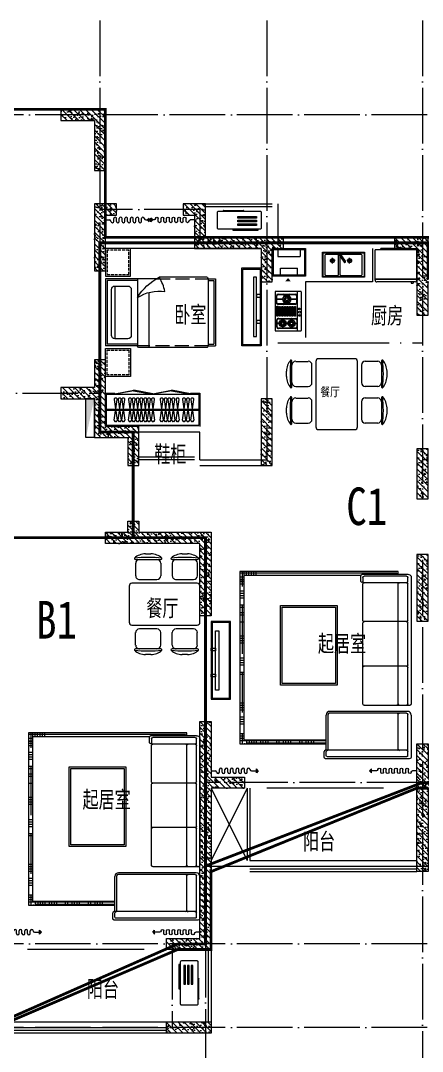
# Model space of a CAD drawing. Extents: x 5393441 to 5456441, y -1528218 to -1483673.
# Drawn here: x 5428516 to 5435741, y -1512931 to -1494407 of the extents above; entities that cross this region are included whole.
import ezdxf
from ezdxf.enums import TextEntityAlignment as Align

# ---------------------------------------------------------------- set-up
doc = ezdxf.new("R2010")
doc.units = 0
doc.header["$LTSCALE"] = 1000
doc.header["$MEASUREMENT"] = 0
doc.linetypes.add('DASH', pattern=[0.35, 0.25, -0.1])
doc.linetypes.add('DOTE', pattern=[2.42, 2, -0.2, 0.02, -0.2])
doc.layers.get('0').update_dxf_attribs({"lineweight": 5})
for name, color, linetype, lineweight in [('0-号码', 7, 'Continuous', 5), ('DOTE', 250, 'DOTE', 5), ('fd', 4, 'Continuous', 5), ('PUB_TEXT', 7, 'Continuous', 5), ('RAIL', 163, 'Continuous', 5), ('WINDOW', 4, 'Continuous', 5), ('剪力墙', 2, 'Continuous', 15), ('剪力墙填充', 8, 'Continuous', 5), ('地下室墙体', 7, 'Continuous', 5), ('家具', 159, 'Continuous', 5), ('移动家具', 159, 'Continuous', 5), ('面积', 190, 'Continuous', 5)]:
    doc.layers.add(name, color=color, linetype=linetype, lineweight=lineweight)
doc.styles.add('-宋体', font='simfang0.ttf', dxfattribs={"width": 0.8})
doc.styles.add('_TCH_SPACE', font='simplex_.ttf', dxfattribs={"height": 5, "bigfont": 'GBCBIG'})
doc.styles.add('DIM_FONT', font='细黑一简.ttf', dxfattribs={"width": 0.8})
doc.styles.add('HZ', font='SimSun.ttf', dxfattribs={"width": 0.8, "height": 1.2})
pattern_1 = [(135, (8653313.79, 975232.876), (53.0330086, 53.0330086), []), (130, (8653313.79, 975232.88), (-215.178055, -18.8256406), [22.5, -247.5]), (185, (8653313.79, 975232.88), (41.6254, 225.65764), [18, -198]), (79.5486, (8653295.86, 975231.3), (-173.5528146, 206.8318626), [19.122057, -210.342634]), (133.8158, (8653313.8, 975292.88), (-320.172315, -49.655704), [33.75, -371.25]), (83.3644, (8653287.1, 975288.74), (-280.398812, 292.235361), [28.683086, -315.5139]), (188.8158, (8653313.8, 975292.88), (-280.398584, 292.23558), [27, -297]), (159, (8653283.79, 975277.88), (-179.0721156, -120.785667), [22.5, -247.5]), (214, (8653283.79, 975277.88), (-72.9946, 217.5450135), [18, -198]), (108.5486, (8653268.87, 975267.81), (-252.0667886, 96.759149), [19.122057, -210.342634]), (142.5, (8653313.79, 975232.88), (-3.6479566, 99.8681561), [0, -195.6, 0, -201, 0, -198.75]), (172.5, (8653313.79, 975232.88), (-78.9208613, 118.3235135), [0, -114.6, 0, -191.1, 0, -75.75]), (212.5, (8653380.69, 975232.88), (-160.1467308, -6.7664616), [0, -75, 0, -234, 0, -310.5]), (222.5, (8653410.69, 975232.88), (-174.9558508, 30.0314946), [0, -97.5, 0, -155.4, 0, -220.5])]
pattern_2 = [(135, (5909537.57, 5985.96), (53.0330086, 53.0330086), []), (130, (5909537.57, 5985.96), (-215.178055, -18.82564), [22.5, -247.5]), (185, (5909537.57, 5985.96), (41.6254, 225.65764), [18, -198]), (79.5486, (5909519.64, 5984.4), (-173.552815, 206.831863), [19.122057, -210.342634]), (133.8158, (5909537.57, 6045.96), (-320.172315, -49.655704), [33.75, -371.25]), (83.3644, (5909510.9, 6041.82), (-280.39881, 292.23536), [28.683086, -315.5139]), (188.8158, (5909537.57, 6045.96), (-280.398584, 292.23558), [27, -297]), (159, (5909507.57, 6030.96), (-179.072116, -120.785667), [22.5, -247.5]), (214, (5909507.57, 6030.96), (-72.9946, 217.545013), [18, -198]), (108.5486, (5909492.64, 6020.9), (-252.066789, 96.759149), [19.122057, -210.342634]), (142.5, (5909537.57, 5985.96), (-3.6479566, 99.8681561), [0, -195.6, 0, -201, 0, -198.75]), (172.5, (5909537.57, 5985.96), (-78.9208613, 118.3235135), [0, -114.6, 0, -191.1, 0, -75.75]), (212.5, (5909604.47, 5985.96), (-160.1467308, -6.7664616), [0, -75, 0, -234, 0, -310.5]), (222.5, (5909634.47, 5985.96), (-174.955851, 30.031495), [0, -97.5, 0, -155.4, 0, -220.5])]

# ---------------------------------------------------------------- blocks, each defined once
blk = doc.blocks.new('sdgdfgdfhbf')
at = {"layer": '家具'}
blk.add_lwpolyline([(0, 0), (700, 0), (700, -150), (0, -150), (0, 0)], dxfattribs=at)
blk.add_solid([(0, 0), (0, -150), (0, 0), (700, -150)], dxfattribs=at)
blk = doc.blocks.new('A$C51665D82')
at = {"layer": '家具'}
for p, q in [((236, 3362), (3081, 3362)), ((236, 3314), (236, 3362)), ((3081, 3362), (3081, 268)), ((905, 3291), (3011, 3291)), ((3011, 3291), (3011, 338)), ((3011, 338), (1530, 338)), ((3081, 268), (1530, 268))]:
    blk.add_line(p, q, dxfattribs=at)
at = {"layer": '家具', "color": 8}
for p, q in [((260, 3337), (3081, 3337)), ((260, 3314), (260, 3337)), ((2789, 3291), (2789, 3362)), ((2831, 3295), (2831, 3362)), ((2873, 3291), (2873, 3362)), ((2923, 3291), (2923, 3362)), ((2965, 3291), (2965, 3362)), ((3007, 3291), (3007, 3362)), ((3037, 3093), (3037, 3362)), ((64, 3186), (64, 3256)), ((87, 3279), (848, 3279)), ((87, 3163), (848, 3163)), ((871, 3256), (871, 3186)), ((905, 3295), (2953, 3295)), ((2995, 3291), (2995, 3295)), ((3011, 3260), (3081, 3260)), ((3011, 3218), (3081, 3218)), ((3011, 3211), (3081, 3211)), ((3011, 3176), (3081, 3176)), ((64, 2486), (64, 3140)), ((236, 986), (236, 3140)), ((3011, 3134), (3081, 3134)), ((3011, 3009), (3081, 3009)), ((3011, 2967), (3081, 2967)), ((3011, 2925), (3081, 2925)), ((3011, 2883), (3081, 2883)), ((1364, 2722), (1364, 1353)), ((2321, 2722), (1364, 2722)), ((2321, 1353), (2321, 2722)), ((3011, 2758), (3081, 2758)), ((3011, 2716), (3081, 2716)), ((3011, 2624), (3081, 2624)), ((3037, 1887), (3037, 2758)), ((64, 1686), (64, 2440)), ((85, 2463), (848, 2463)), ((3011, 2582), (3081, 2582)), ((3011, 2456), (3081, 2456)), ((3011, 2205), (3081, 2205)), ((3011, 2163), (3081, 2163)), ((3011, 2121), (3081, 2121)), ((3011, 2079), (3081, 2079)), ((3011, 1804), (3081, 1804)), ((3011, 1762), (3081, 1762)), ((3011, 1720), (3081, 1720)), ((3011, 1678), (3081, 1678)), ((64, 986), (64, 1640)), ((85, 1663), (848, 1663)), ((3011, 1552), (3081, 1552)), ((3011, 1511), (3081, 1511)), ((3037, 832), (3037, 1552)), ((1364, 1353), (2321, 1353)), ((3011, 1000), (3081, 1000)), ((3011, 958), (3081, 958)), ((64, 128), (64, 795)), ((85, 818), (1475, 818)), ((236, 173), (236, 795)), ((1497, 151), (1497, 796)), ((3011, 916), (3081, 916)), ((3011, 874), (3081, 874)), ((3011, 749), (3081, 749)), ((3011, 707), (3081, 707)), ((3011, 665), (3081, 665)), ((3011, 623), (3081, 623)), ((3011, 447), (3081, 447)), ((3011, 405), (3081, 405)), ((3037, 268), (3037, 447)), ((1530, 322), (3081, 322)), ((1530, 280), (2953, 280)), ((1754, 268), (1754, 338)), ((1796, 280), (1796, 338)), ((1845, 268), (1845, 338)), ((1887, 268), (1887, 338)), ((1964, 280), (1964, 338)), ((2006, 268), (2006, 338)), ((2167, 268), (2167, 338)), ((2209, 280), (2209, 338)), ((2258, 268), (2258, 338)), ((2300, 268), (2300, 338)), ((2377, 280), (2377, 338)), ((2419, 268), (2419, 338)), ((2575, 268), (2575, 338)), ((2616, 280), (2616, 338)), ((2665, 268), (2665, 338)), ((2707, 268), (2707, 338)), ((2785, 280), (2785, 338)), ((2827, 268), (2827, 338)), ((2868, 268), (2868, 338)), ((2910, 280), (2910, 338)), ((2959, 268), (2959, 338)), ((2995, 268), (2995, 280)), ((3011, 364), (3081, 364)), ((64, 58), (64, 128)), ((87, 151), (1508, 151)), ((87, 35), (1507, 35)), ((1530, 58), (1530, 128))]:
    blk.add_line(p, q, dxfattribs=at)
at = {"layer": '家具', "ltscale": 20}
for p, q in [((0, 3279), (0, 986)), ((882, 3314), (64, 3314)), ((905, 3186), (905, 3291)), ((871, 2486), (871, 3140)), ((1331, 2755), (1331, 1320)), ((2354, 2755), (1331, 2755)), ((2354, 1320), (2354, 2755)), ((871, 986), (871, 2440)), ((1331, 1320), (2354, 1320)), ((84, 963), (20, 963)), ((848, 963), (85, 963)), ((0, 785), (0, 35)), ((66, 851), (1464, 851)), ((1530, 174), (1530, 785)), ((1507, 151), (1542, 151)), ((1565, 23), (1565, 128)), ((35, 0), (1542, 0))]:
    blk.add_line(p, q, dxfattribs=at)
for centre, major_axis, ratio, start_param, end_param in [((61, 3244), (-49.4, 49.4), 1, -0.833005, 0.260903), ((848, 3186), (-16.2, 16.2), 1, 2.356194, 3.926991), ((848, 3140), (-16.2, 16.2), 1, 3.926991, 5.497787), ((888, 3186), (12.7, 12.7), 0.942987, 2.325807, 5.4674), ((882, 3291), (16.2, 16.2), 1, 5.497787, 7.068583), ((848, 2486), (-16.2, 16.2), 1, 2.356194, 3.926991), ((848, 2440), (16.2, 16.2), 1, 5.497787, 7.068583), ((848, 1686), (-16.2, 16.2), 1, 2.356194, 3.926991), ((848, 1640), (16.2, 16.2), 1, 5.497787, 7.068583), ((23, 986), (16.4, 16.4), 1, 2.356194, 3.838281), ((848, 986), (-16.2, 16.2), 1, 2.356194, 3.926991), ((35, 35), (24.6, 24.6), 1, 2.356194, 3.926991), ((1507, 174), (16.2, 16.2), 1, 3.926991, 5.497787), ((1542, 23), (-16.2, 16.2), 1, 2.356194, 3.926991)]:
    blk.add_ellipse(centre, major_axis=major_axis, ratio=ratio, start_param=start_param, end_param=end_param, dxfattribs=at)
at = {"layer": '家具', "color": 8}
for centre, major_axis, start_param, end_param in [((87, 3256), (16.4, 16.4), 0.785398, 2.356194), ((87, 3186), (16.4, 16.4), 2.356194, 3.926991), ((87, 3140), (16.4, 16.4), 0.785398, 2.356194), ((212, 3140), (-16.4, 16.4), 3.926991, 5.409078), ((848, 3256), (16.2, 16.2), 5.497787, 7.068583), ((87, 2486), (-16.4, 16.4), 0.785398, 2.267485), ((87, 2440), (16.4, 16.4), 0.874108, 2.356194), ((87, 1686), (-16.4, 16.4), 0.785398, 2.267485), ((87, 1640), (16.4, 16.4), 0.874108, 2.356194), ((87, 986), (-16.4, 16.4), 0.785398, 2.267485), ((259, 986), (16.4, 16.4), 2.356194, 3.838281), ((87, 795), (16.4, 16.4), 0.874108, 2.356194), ((212, 795), (-16.4, 16.4), 3.926991, 5.409078), ((87, 174), (16.4, 16.4), 2.356194, 3.926991), ((87, 128), (-16.4, 16.4), -0.785398, 0.785398), ((87, 58), (16.4, 16.4), 2.356194, 3.926991), ((259, 173), (-16.4, 16.4), 0.785398, 2.267485), ((1507, 128), (16.2, 16.2), 5.497787, 7.068583), ((1507, 58), (-16.2, 16.2), 2.356194, 3.926991)]:
    blk.add_ellipse(centre, major_axis=major_axis, ratio=1, start_param=start_param, end_param=end_param, dxfattribs=at)
at = {"layer": '家具', "color": 8, "extrusion": (0, 0, -1)}
for centre, major_axis, start_param, end_param in [((259, 3140), (16.4, 16.4), 3.926991, 5.409078), ((212, 986), (16.4, 16.4), 0.785398, 2.267485), ((259, 795), (16.4, 16.4), 3.926991, 5.409078), ((1475, 796), (15.5, 15.5), -0.785398, 0.785398), ((212, 173), (16.4, 16.4), 0.785398, 2.267485)]:
    blk.add_ellipse(centre, major_axis=major_axis, ratio=1, start_param=start_param, end_param=end_param, dxfattribs=at)
at = {"layer": '家具', "ltscale": 20, "extrusion": (0, 0, -1)}
for centre, major_axis, start_param, end_param in [((66, 785), (-46.6, 46.6), 5.497787, 7.068583), ((1464, 785), (46.6, 46.6), -0.785398, 0.785398), ((1542, 128), (16.2, 16.2), -0.785398, 0.785398)]:
    blk.add_ellipse(centre, major_axis=major_axis, ratio=1, start_param=start_param, end_param=end_param, dxfattribs=at)
blk = doc.blocks.new('A$C50400A6F')
at = {"layer": '家具'}
blk.add_hatch(color=256, dxfattribs=at).paths.add_polyline_path([(815, 15), (815, 85), (850, 50)])
for p, q in [((0, 50), (75, 50)), ((100, 25), (100, 25)), ((150, 25), (150, 75)), ((200, 25), (200, 75)), ((250, 25), (250, 75)), ((300, 25), (300, 75)), ((350, 25), (350, 75)), ((400, 25), (400, 75)), ((450, 25), (450, 75)), ((500, 25), (500, 75)), ((550, 25), (550, 75)), ((600, 25), (600, 75)), ((650, 25), (650, 75)), ((700, 75), (700, 75)), ((725, 50), (815, 50)), ((850, 50), (815, 85)), ((815, 15), (815, 85)), ((850, 50), (815, 15))]:
    blk.add_line(p, q, dxfattribs=at)
for centre, start, end in [((75, 25), 0, 90), ((125, 25), 180, 0), ((175, 75), 0, 180), ((225, 25), 180, 0), ((275, 75), 0, 180), ((325, 25), 180, 0), ((375, 75), 0, 180), ((425, 25), 180, 0), ((475, 75), 0, 180), ((525, 25), 180, 0), ((575, 75), 0, 180), ((625, 25), 180, 0), ((675, 75), 0, 180), ((725, 75), 180, 270)]:
    blk.add_arc(centre, 25, start, end, dxfattribs=at)
blk = doc.blocks.new('A$C4EB5717C')
at = {"layer": '家具', "color": 8}
for p, q in [((520, 110), (520, 120)), ((883, 100), (530, 100)), ((893, 120), (893, 110))]:
    blk.add_line(p, q, dxfattribs=at)
at = {"layer": '家具'}
blk.add_lwpolyline([(220, 120), (980, 120, 0.414214), (1000, 140), (1000, 410, 0.414214), (980, 430), (220, 430, 0.414214), (200, 410), (200, 140, 0.414214)], format="xyb", close=True, dxfattribs=at)
at = {"layer": '家具', "color": 8}
for points in [[(269, 459), (709, 459), (709, 444), (269, 444)], [(290, 372), (626, 372), (626, 343), (290, 343)], [(290, 306), (626, 306), (626, 277), (290, 277)], [(290, 240), (626, 240), (626, 211), (290, 211)]]:
    blk.add_lwpolyline(points, close=True, dxfattribs=at)
for centre, start, end in [((530, 110), 180, 270), ((883, 110), 270, 0)]:
    blk.add_arc(centre, 10, start, end, dxfattribs=at)
blk = doc.blocks.new('ytjhgkj')
at = {"layer": '家具', "ltscale": 0.5}
blk.add_lwpolyline([(34949, 26116), (34599, 26116), (34599, 27516), (34949, 27516)], close=True, dxfattribs=at)
at = {"layer": '家具', "color": 251, "ltscale": 40}
for points in [[(34929, 26136), (34619, 26136), (34619, 27496), (34929, 27496)], [(34739, 27349), (34681, 27349), (34681, 26283), (34739, 26283)], [(34681, 27110), (34599, 27110), (34599, 27062), (34681, 27062)], [(34681, 26644), (34599, 26644), (34599, 26596), (34681, 26596)]]:
    blk.add_lwpolyline(points, close=True, dxfattribs=at)
blk = doc.blocks.new('A$C0C200289')
at = {"layer": '家具'}
for p, q in [((-150, 72), (-150, 597)), ((600, 597), (-150, 597)), ((500, 623), (-48, 623)), ((-48, 613), (-48, 623)), ((500, 613), (-48, 613)), ((500, 613), (500, 623)), ((600, 72), (600, 597)), ((-144, 72), (-150, 72)), ((-150, 53), (-150, 62)), ((-144, 62), (-150, 62)), ((-144, 62), (-144, 72)), ((568, 22), (-118, 22)), ((499, 22), (499, 0)), ((535, 22), (535, 0)), ((594, 62), (594, 72)), ((594, 72), (600, 72)), ((594, 62), (600, 62)), ((600, 53), (600, 62)), ((499, 0), (535, 0))]:
    blk.add_line(p, q, dxfattribs=at)
at = {"layer": '家具', "color": 251}
for p, q in [((594, 72), (-144, 72)), ((594, 62), (-144, 62))]:
    blk.add_line(p, q, dxfattribs=at)
at = {"layer": '家具'}
for centre, start, end in [((-118, 53), 180, 270), ((568, 53), 270, 0)]:
    blk.add_arc(centre, 31.5, start, end, dxfattribs=at)
blk = doc.blocks.new('ddfdf')
at = {"layer": '家具'}
for p, q in [((15801, -30110), (15801, -30822)), ((16260, -30111), (15801, -30110)), ((16270, -30121), (16270, -30812)), ((15801, -30822), (16260, -30822))]:
    blk.add_line(p, q, dxfattribs=at)
at = {"layer": '家具', "color": 251}
for p, q in [((15826, -30314), (15826, -30189)), ((15834, -30314), (15834, -30189)), ((15856, -30159), (16163, -30159)), ((15856, -30167), (16163, -30167)), ((15952, -30159), (15957, -30157)), ((15968, -30208), (15952, -30159)), ((15957, -30157), (15973, -30206)), ((16062, -30157), (16046, -30206)), ((16051, -30208), (16067, -30159)), ((16067, -30159), (16062, -30157)), ((16185, -30189), (16185, -30315)), ((16193, -30189), (16193, -30315)), ((16201, -30822), (16202, -30111)), ((15829, -30248), (15829, -30252)), ((15947, -30248), (15829, -30248)), ((15829, -30252), (15947, -30252)), ((15832, -30556), (15832, -30379)), ((15832, -30379), (15849, -30379)), ((15849, -30379), (15849, -30556)), ((16163, -30337), (15856, -30336)), ((16163, -30345), (15856, -30344)), ((15878, -30556), (15878, -30380)), ((15878, -30380), (15894, -30380)), ((15894, -30380), (15894, -30556)), ((15923, -30556), (15923, -30380)), ((15923, -30380), (15940, -30380)), ((15940, -30380), (15940, -30556)), ((15947, -30252), (15947, -30248)), ((15968, -30295), (15952, -30344)), ((15952, -30344), (15957, -30346)), ((15957, -30346), (15973, -30297)), ((15973, -30206), (15968, -30208)), ((15973, -30297), (15968, -30295)), ((15968, -30556), (15968, -30380)), ((15968, -30380), (15985, -30380)), ((15985, -30380), (15985, -30556)), ((16014, -30556), (16014, -30380)), ((16014, -30380), (16030, -30380)), ((16030, -30380), (16030, -30556)), ((16046, -30206), (16051, -30208)), ((16046, -30297), (16051, -30295)), ((16062, -30346), (16046, -30297)), ((16051, -30295), (16067, -30344)), ((16059, -30556), (16059, -30380)), ((16059, -30380), (16076, -30380)), ((16067, -30344), (16062, -30346)), ((16072, -30252), (16072, -30248)), ((16072, -30248), (16190, -30248)), ((16190, -30253), (16072, -30252)), ((16076, -30380), (16076, -30556)), ((16104, -30556), (16104, -30380)), ((16104, -30380), (16121, -30380)), ((16121, -30380), (16121, -30556)), ((16150, -30556), (16150, -30380)), ((16150, -30380), (16166, -30380)), ((16166, -30380), (16166, -30556)), ((16190, -30248), (16190, -30253)), ((15849, -30556), (15832, -30556)), ((15894, -30556), (15878, -30556)), ((15940, -30556), (15923, -30556)), ((15985, -30556), (15968, -30556)), ((16030, -30556), (16014, -30556)), ((16076, -30556), (16059, -30556)), ((16121, -30556), (16104, -30556)), ((16166, -30556), (16150, -30556)), ((15829, -30682), (15829, -30686)), ((15904, -30682), (15829, -30682)), ((15829, -30686), (15904, -30686)), ((15831, -30750), (15831, -30624)), ((15839, -30750), (15839, -30624)), ((15861, -30594), (16167, -30595)), ((15861, -30602), (16167, -30603)), ((15904, -30686), (15904, -30682)), ((15937, -30595), (15937, -30654)), ((15942, -30595), (15937, -30595)), ((15937, -30654), (15942, -30654)), ((15937, -30780), (15937, -30720)), ((15937, -30720), (15942, -30720)), ((15942, -30654), (15942, -30595)), ((15942, -30720), (15942, -30780)), ((15968, -30684), (15968, -30688)), ((16063, -30684), (15968, -30684)), ((15968, -30688), (16063, -30688)), ((16063, -30688), (16063, -30684)), ((16095, -30595), (16095, -30654)), ((16099, -30595), (16095, -30595)), ((16095, -30654), (16099, -30654)), ((16095, -30780), (16095, -30720)), ((16095, -30720), (16099, -30720)), ((16099, -30654), (16099, -30595)), ((16099, -30720), (16099, -30780)), ((16126, -30690), (16126, -30685)), ((16126, -30685), (16199, -30685)), ((16199, -30690), (16126, -30690)), ((16189, -30625), (16189, -30750)), ((16197, -30625), (16197, -30750)), ((16199, -30685), (16199, -30690)), ((16167, -30772), (15861, -30772)), ((16167, -30780), (15861, -30780)), ((15942, -30780), (15937, -30780)), ((16099, -30780), (16095, -30780))]:
    blk.add_line(p, q, dxfattribs=at)
for centre, radius in [((16013, -30253), 70.1), ((16013, -30253), 47.3), ((16013, -30253), 41.8), ((16013, -30253), 25.3), ((16235, -30426), 16.2), ((16238, -30542), 16.2), ((16240, -30485), 16.2), ((15936, -30685), 63.7), ((15936, -30685), 43), ((15936, -30685), 38), ((15936, -30685), 23), ((16096, -30687), 63.7), ((16096, -30687), 43), ((16096, -30687), 38), ((16096, -30687), 23)]:
    blk.add_circle(centre, radius, dxfattribs=at)
for centre, radius, start, end in [((15856, -30189), 30, 89.961, 179.961), ((15856, -30189), 22, 89.961, 179.961), ((16163, -30189), 30, 359.961, 89.961), ((16163, -30189), 22, 359.961, 89.961), ((15856, -30314), 30, 179.961, 269.961), ((15856, -30314), 22, 179.961, 269.961), ((16163, -30315), 30, 269.961, 359.961), ((16163, -30315), 22, 269.961, 359.961), ((15861, -30624), 30, 89.961, 179.961), ((15861, -30750), 30, 179.961, 269.961), ((15861, -30624), 22, 89.961, 179.961), ((15861, -30750), 22, 179.961, 269.961), ((16167, -30625), 30, 359.961, 89.961), ((16167, -30625), 22, 359.961, 89.961), ((16167, -30750), 30, 269.961, 359.961), ((16167, -30750), 22, 269.961, 359.961)]:
    blk.add_arc(centre, radius, start, end, dxfattribs=at)
at = {"layer": '家具'}
for centre, start, end in [((16260, -30121), 0, 89.961), ((16260, -30812), 269.961, 0)]:
    blk.add_arc(centre, 10, start, end, dxfattribs=at)
blk = doc.blocks.new('A$C1BE601A8')
at = {"layer": '家具'}
for p, q in [((0, 0), (0, 450)), ((0, 450), (757, 450)), ((757, 450), (757, 0)), ((757, 0), (0, 0))]:
    blk.add_line(p, q, dxfattribs=at)
at = {"layer": '家具', "color": 251}
for p, q in [((10, 10), (10, 440)), ((10, 440), (747, 440)), ((41, 393), (41, 50)), ((273, 408), (56, 408)), ((288, 50), (288, 393)), ((315, 427), (293, 411)), ((293, 411), (390, 273)), ((311, 393), (311, 50)), ((412, 288), (315, 427)), ((695, 408), (326, 408)), ((710, 50), (710, 393)), ((747, 440), (747, 10)), ((226, 300), (130, 300)), ((178, 248), (178, 348)), ((534, 300), (438, 300)), ((486, 248), (486, 348)), ((747, 10), (10, 10)), ((56, 35), (273, 35)), ((326, 35), (695, 35))]:
    blk.add_line(p, q, dxfattribs=at)
for centre, radius in [((178, 300), 36.1), ((178, 300), 27.1), ((486, 300), 36.1), ((486, 300), 27.1)]:
    blk.add_circle(centre, radius, dxfattribs=at)
for centre, radius, start, end in [((56, 393), 15, 90, 180), ((273, 393), 15, 0, 90), ((304, 419), 21.7, 342.6068, 267.3353), ((326, 393), 15, 90, 180), ((695, 393), 15, 0, 90), ((401, 281), 13.3, 214.971, 34.971), ((56, 50), 15, 180, 270), ((273, 50), 15, 270, 0), ((326, 50), 15, 180, 270), ((695, 50), 15, 270, 0)]:
    blk.add_arc(centre, radius, start, end, dxfattribs=at)
blk = doc.blocks.new('bed3')
at = {"layer": '家具'}
for p, q in [((1210394, -496224), (1210394, -495312)), ((1210394, -495312), (1211594, -495312)), ((1210424, -495342), (1211564, -495342)), ((1210424, -495891), (1210424, -495342)), ((1211564, -495891), (1211564, -495342)), ((1211594, -495891), (1211594, -495312)), ((1210521, -495482), (1211467, -495482)), ((1210394, -495891), (1211604, -495891)), ((1211624, -497142), (1211624, -495911)), ((1210647, -496092), (1211624, -496092)), ((1210364, -497142), (1210364, -496279)), ((1210394, -497162), (1211594, -497162)), ((1210394, -497162), (1210394, -497292)), ((1210424, -497162), (1210424, -497262)), ((1211564, -497162), (1211564, -497262)), ((1211594, -497162), (1211594, -497292)), ((1210394, -497292), (1211594, -497292)), ((1210424, -497262), (1211564, -497262))]:
    blk.add_line(p, q, dxfattribs=at)
at = {"layer": '家具', "linetype": 'DASH'}
for p, q in [((1211594, -497162), (1211594, -495891)), ((1210394, -496224), (1210394, -497162))]:
    blk.add_line(p, q, dxfattribs=at)
at = {"layer": '家具'}
blk.add_lwpolyline([(1210521, -495482), (1210521, -495717, 0.414214), (1210581, -495777), (1211407, -495777, 0.414214), (1211467, -495717), (1211467, -495482, 0.414214), (1211407, -495422), (1210581, -495422, 0.414214)], format="xyb", close=True, dxfattribs=at)
blk.add_lwpolyline([(1210727, -495891, 0.180302), (1210619, -496383, -0.088637), (1210364, -496279, 28871.271551)], format="xyb", dxfattribs=at)
for centre, radius, start, end in [((1211207, -496704), 944, 120.6075, 153.2773), ((1211604, -495911), 20, 0, 90), ((1210393, -497131), 30.7, 200.3566, 272.3152), ((1211595, -497131), 30.7, 267.6884, 339.6917)]:
    blk.add_arc(centre, radius, start, end, dxfattribs=at)
blk = doc.blocks.new('dgfgf')
at = {"layer": '家具'}
blk.add_lwpolyline([(7597, -62676), (7147, -62676), (7147, -63176), (7597, -63176), (7597, -62676), (7517, -62676)], dxfattribs=at)
at = {"layer": '家具', "color": 251, "linetype": 'DASH', "ltscale": 0.2}
blk.add_lwpolyline([(7567, -62706), (7177, -62706), (7177, -63146), (7567, -63146)], close=True, dxfattribs=at)
blk = doc.blocks.new('A$C6CE46E26')
at = {"layer": 'fd'}
blk.add_lwpolyline([(0, 284, 100, 0, 0), (62, 284, 0, 0, 0)], format="xyseb", dxfattribs=at)
at = {"layer": '家具'}
for p, q in [((112, 452), (239, 452)), ((239, 148), (239, 452)), ((445, 98), (445, 502)), ((572, 502), (445, 502)), ((112, 148), (239, 148)), ((572, 98), (445, 98))]:
    blk.add_line(p, q, dxfattribs=at)
for points in [[(592, 0), (592, 600), (92, 600), (92, 0)], [(572, 20), (572, 580), (112, 580), (112, 20)]]:
    blk.add_lwpolyline(points, close=True, dxfattribs=at)
blk = doc.blocks.new('fjkf')
at = {"layer": '家具'}
for p, q in [((4493875, -1261667), (4493875, -1261207)), ((4493942, -1261212), (4494167, -1261212)), ((4494235, -1261594), (4494235, -1261279)), ((4494304, -1261215), (4494304, -1262388)), ((4495004, -1261165), (4494354, -1261165)), ((4495054, -1262388), (4495054, -1261215)), ((4495123, -1261279), (4495123, -1261594)), ((4495416, -1261212), (4495191, -1261212)), ((4495483, -1261207), (4495483, -1261667)), ((4493775, -1261486), (4493775, -1261387)), ((4495583, -1261387), (4495583, -1261486)), ((4493942, -1261662), (4494167, -1261662)), ((4495416, -1261662), (4495191, -1261662)), ((4493875, -1262326), (4493875, -1261866)), ((4493942, -1261871), (4494167, -1261871)), ((4495416, -1261871), (4495191, -1261871)), ((4495483, -1261866), (4495483, -1262326)), ((4493775, -1262145), (4493775, -1262046)), ((4494235, -1262253), (4494235, -1261938)), ((4495123, -1261938), (4495123, -1262253)), ((4495583, -1262046), (4495583, -1262145)), ((4493942, -1262321), (4494167, -1262321)), ((4494354, -1262438), (4495004, -1262438)), ((4495416, -1262321), (4495191, -1262321))]:
    blk.add_line(p, q, dxfattribs=at)
for centre, radius, start, end in [((4494090, -1261397), 316, 139.2735, 178.2349), ((4496553, -1261437), 2713, 174.8023, 185.1977), ((4493859, -1261198), 10, 67.33, 139.2735), ((4493855, -1261207), 20, 0, 67.33), ((4493942, -1261279), 67.5, 90, 180), ((4494167, -1261279), 67.5, 0, 90), ((4494354, -1261215), 50, 90, 180), ((4495004, -1261215), 50, 0, 90), ((4495191, -1261279), 67.5, 90, 180), ((4495416, -1261279), 67.5, 0, 90), ((4495503, -1261207), 20, 112.67, 180), ((4495499, -1261198), 10, 40.7265, 112.67), ((4495268, -1261397), 316, 1.7651, 40.7265), ((4492805, -1261437), 2713, 354.8023, 5.1977), ((4494090, -1261477), 316, 181.7651, 220.7265), ((4495268, -1261477), 316, 319.2735, 358.2349), ((4493859, -1261676), 10, 220.7265, 292.67), ((4493855, -1261667), 20, 292.67, 0), ((4493942, -1261594), 67.5, 180, 270), ((4494167, -1261594), 67.5, 270, 0), ((4495191, -1261594), 67.5, 180, 270), ((4495416, -1261594), 67.5, 270, 0), ((4495503, -1261667), 20, 180, 247.33), ((4495499, -1261676), 10, 247.33, 319.2735), ((4494090, -1262056), 316, 139.2735, 178.2349), ((4496553, -1262096), 2713, 174.8023, 185.1977), ((4493859, -1261857), 10, 67.33, 139.2735), ((4493855, -1261866), 20, 0, 67.33), ((4493942, -1261938), 67.5, 90, 180), ((4494167, -1261938), 67.5, 0, 90), ((4495191, -1261938), 67.5, 90, 180), ((4495416, -1261938), 67.5, 0, 90), ((4495503, -1261866), 20, 112.67, 180), ((4495499, -1261857), 10, 40.7265, 112.67), ((4495268, -1262056), 316, 1.7651, 40.7265), ((4492805, -1262096), 2713, 354.8023, 5.1977), ((4494090, -1262136), 316, 181.7651, 220.7265), ((4493942, -1262253), 67.5, 180, 270), ((4494167, -1262253), 67.5, 270, 0), ((4495191, -1262253), 67.5, 180, 270), ((4495416, -1262253), 67.5, 270, 0), ((4495268, -1262136), 316, 319.2735, 358.2349), ((4493859, -1262335), 10, 220.7265, 292.67), ((4493855, -1262326), 20, 292.67, 0), ((4494354, -1262388), 50, 180, 270), ((4495004, -1262388), 50, 270, 0), ((4495503, -1262326), 20, 180, 247.33), ((4495499, -1262335), 10, 247.33, 319.2735)]:
    blk.add_arc(centre, radius, start, end, dxfattribs=at)
blk = doc.blocks.new('jianliqiang')
at = {"layer": '剪力墙填充'}
h = blk.add_hatch(dxfattribs=at)
h.set_pattern_fill('钢筋混凝土', color=256, scale=30, style=0)
h.set_pattern_definition(pattern_2)
h.paths.add_polyline_path([(3239273, -520768), (3239273, -520968), (3239873, -520968), (3239873, -521868), (3240073, -521868), (3240073, -520768)])
h = blk.add_hatch(dxfattribs=at)
h.set_pattern_fill('钢筋混凝土', color=256, scale=30, style=0)
h.set_pattern_definition(pattern_1)
h.paths.add_polyline_path([(3240273, -522668), (3240273, -522468), (3240073, -522468), (3239873, -522468), (3239873, -523668), (3240073, -523668), (3240073, -522668)])
h = blk.add_hatch(dxfattribs=at)
h.set_pattern_fill('钢筋混凝土', color=256, scale=30, style=0)
h.set_pattern_definition(pattern_1)
edge = h.paths.add_edge_path()
edge.add_line((3241473, -522468), (3241473, -522668))
edge.add_line((3241473, -522668), (3241673, -522668))
edge.add_line((3241673, -522668), (3241673, -523268))
edge.add_line((3241673, -523268), (3242872, -523268))
edge.add_line((3242872, -523268), (3242872, -523868))
edge.add_line((3242872, -523868), (3243073, -523868))
edge.add_line((3243073, -523868), (3243073, -523268))
edge.add_line((3243073, -523268), (3243273, -523268))
edge.add_line((3243273, -523268), (3243273, -523068))
edge.add_line((3243273, -523068), (3241873, -523068))
edge.add_line((3241873, -523068), (3241873, -522468))
edge.add_line((3241873, -522468), (3241473, -522468))
edge.add_line((3241473, -522468), (3241473, -522668))
h = blk.add_hatch(dxfattribs=at)
h.set_pattern_fill('钢筋混凝土', color=256, scale=30, style=0)
h.set_pattern_definition(pattern_1)
h.paths.add_polyline_path([(3247323, -523068), (3246973, -523068), (3246973, -523668), (3245873, -523668), (3245873, -523068), (3245273, -523068), (3245273, -523268), (3245673, -523268), (3245673, -524468), (3245873, -524468), (3245873, -523868), (3247173, -523868), (3247173, -523268), (3247323, -523268)])
h = blk.add_hatch(dxfattribs=at)
h.set_pattern_fill('钢筋混凝土', color=256, scale=30, style=0)
h.set_pattern_definition(pattern_2)
h.paths.add_polyline_path([(3239873, -525768), (3239273, -525768), (3239273, -525968), (3239873, -525968), (3239873, -526668), (3240473, -526668), (3240473, -527168), (3240673, -527168), (3240673, -526668), (3240673, -526468), (3240073, -526468), (3240073, -525268), (3239873, -525268)])
h = blk.add_hatch(dxfattribs=at)
h.set_pattern_fill('钢筋混凝土', color=256, scale=30, style=0)
h.set_pattern_definition([(135, (5909237.57, 5485.96), (53.0330086, 53.0330086), []), (130, (5909237.57, 5485.96), (-215.178055, -18.82564), [22.5, -247.5]), (185, (5909237.57, 5485.96), (41.6254, 225.65764), [18, -198]), (79.5486, (5909219.64, 5484.4), (-173.552815, 206.831863), [19.122057, -210.342634]), (133.8158, (5909237.57, 5545.96), (-320.172315, -49.655704), [33.75, -371.25]), (83.3644, (5909210.9, 5541.82), (-280.39881, 292.23536), [28.683086, -315.5139]), (188.8158, (5909237.57, 5545.96), (-280.398584, 292.23558), [27, -297]), (159, (5909207.57, 5530.96), (-179.072116, -120.785667), [22.5, -247.5]), (214, (5909207.57, 5530.96), (-72.9946, 217.545013), [18, -198]), (108.5486, (5909192.64, 5520.9), (-252.066789, 96.759149), [19.122057, -210.342634]), (142.5, (5909237.57, 5485.96), (-3.6479566, 99.8681561), [0, -195.6, 0, -201, 0, -198.75]), (172.5, (5909237.57, 5485.96), (-78.9208613, 118.3235135), [0, -114.6, 0, -191.1, 0, -75.75]), (212.5, (5909304.47, 5485.96), (-160.1467308, -6.7664616), [0, -75, 0, -234, 0, -310.5]), (222.5, (5909334.47, 5485.96), (-174.955851, 30.031495), [0, -97.5, 0, -155.4, 0, -220.5])])
h.paths.add_polyline_path([(3243073, -527168), (3243073, -525968), (3242873, -525968), (3242873, -527168)])
h = blk.add_hatch(dxfattribs=at)
h.set_pattern_fill('钢筋混凝土', color=256, scale=30, style=0)
h.set_pattern_definition([(135, (5909037.57, 5985.96), (53.0330086, 53.0330086), []), (130, (5909037.57, 5985.96), (-215.178055, -18.82564), [22.5, -247.5]), (185, (5909037.57, 5985.96), (41.6254, 225.65764), [18, -198]), (79.5486, (5909019.64, 5984.4), (-173.552815, 206.831863), [19.122057, -210.342634]), (133.8158, (5909037.57, 6045.96), (-320.172315, -49.655704), [33.75, -371.25]), (83.3644, (5909010.9, 6041.82), (-280.39881, 292.23536), [28.683086, -315.5139]), (188.8158, (5909037.57, 6045.96), (-280.398584, 292.23558), [27, -297]), (159, (5909007.57, 6030.96), (-179.072116, -120.785667), [22.5, -247.5]), (214, (5909007.57, 6030.96), (-72.9946, 217.545013), [18, -198]), (108.5486, (5908992.64, 6020.9), (-252.066789, 96.759149), [19.122057, -210.342634]), (142.5, (5909037.57, 5985.96), (-3.6479566, 99.8681561), [0, -195.6, 0, -201, 0, -198.75]), (172.5, (5909037.57, 5985.96), (-78.9208613, 118.3235135), [0, -114.6, 0, -191.1, 0, -75.75]), (212.5, (5909104.47, 5985.96), (-160.1467308, -6.7664616), [0, -75, 0, -234, 0, -310.5]), (222.5, (5909134.47, 5985.96), (-174.955851, 30.031495), [0, -97.5, 0, -155.4, 0, -220.5])])
h.paths.add_polyline_path([(3245873, -526868), (3245673, -526868), (3245673, -527768), (3245873, -527768)])
h = blk.add_hatch(dxfattribs=at)
h.set_pattern_fill('钢筋混凝土', color=256, scale=30, style=0)
h.set_pattern_definition(pattern_1)
h.paths.add_polyline_path([(3241973, -528368), (3241973, -529868), (3241773, -529868), (3241773, -528568), (3240073, -528568), (3240073, -528368), (3240473, -528368), (3240473, -528168), (3240673, -528168), (3240673, -528368)])
h = blk.add_hatch(dxfattribs=at)
h.set_pattern_fill('钢筋混凝土', color=256, scale=30, style=0)
h.set_pattern_definition([(135, (5909037.57, 4085.96), (53.0330086, 53.0330086), []), (130, (5909037.57, 4085.96), (-215.178055, -18.82564), [22.5, -247.5]), (185, (5909037.57, 4085.96), (41.6254, 225.65764), [18, -198]), (79.5486, (5909019.64, 4084.4), (-173.552815, 206.831863), [19.122057, -210.342634]), (133.8158, (5909037.57, 4145.96), (-320.172315, -49.655704), [33.75, -371.25]), (83.3644, (5909010.9, 4141.82), (-280.39881, 292.23536), [28.683086, -315.5139]), (188.8158, (5909037.57, 4145.96), (-280.398584, 292.23558), [27, -297]), (159, (5909007.57, 4130.96), (-179.072116, -120.785667), [22.5, -247.5]), (214, (5909007.57, 4130.96), (-72.9946, 217.545013), [18, -198]), (108.5486, (5908992.64, 4120.9), (-252.066789, 96.759149), [19.122057, -210.342634]), (142.5, (5909037.57, 4085.96), (-3.6479566, 99.8681561), [0, -195.6, 0, -201, 0, -198.75]), (172.5, (5909037.57, 4085.96), (-78.9208613, 118.3235135), [0, -114.6, 0, -191.1, 0, -75.75]), (212.5, (5909104.47, 4085.96), (-160.1467308, -6.7664616), [0, -75, 0, -234, 0, -310.5]), (222.5, (5909134.47, 4085.96), (-174.955851, 30.031495), [0, -97.5, 0, -155.4, 0, -220.5])])
h.paths.add_polyline_path([(3245873, -528768), (3245673, -528768), (3245673, -529968), (3245873, -529968)])
h = blk.add_hatch(dxfattribs=at)
h.set_pattern_fill('钢筋混凝土', color=256, scale=30, style=0)
h.set_pattern_definition(pattern_1)
h.paths.add_polyline_path([(3241173, -535868), (3241173, -535668), (3241773, -535668), (3241773, -531768), (3241973, -531768), (3241973, -532768), (3242573, -532768), (3242573, -532968), (3241973, -532968), (3241973, -535868)])
h = blk.add_hatch(dxfattribs=at)
h.set_pattern_fill('钢筋混凝土', color=256, scale=30, style=0)
h.set_pattern_definition(pattern_1)
h.paths.add_polyline_path([(3245873, -534468), (3245673, -534468), (3245673, -533568), (3245673, -533368), (3245673, -532168), (3245873, -532168), (3245873, -532768), (3247273, -532768), (3247273, -533368), (3247373, -533368), (3247373, -533568), (3247073, -533568), (3247073, -532968), (3245873, -532968)])
h = blk.add_hatch(dxfattribs=at)
h.set_pattern_fill('钢筋混凝土', color=256, scale=30, style=0)
h.set_pattern_definition([(135, (5909437.57, 5985.96), (53.0330086, 53.0330086), []), (130, (5909437.57, 5985.96), (-215.178055, -18.82564), [22.5, -247.5]), (185, (5909437.57, 5985.96), (41.6254, 225.65764), [18, -198]), (79.5486, (5909419.64, 5984.4), (-173.552815, 206.831863), [19.122057, -210.342634]), (133.8158, (5909437.57, 6045.96), (-320.172315, -49.655704), [33.75, -371.25]), (83.3644, (5909410.9, 6041.82), (-280.39881, 292.23536), [28.683086, -315.5139]), (188.8158, (5909437.57, 6045.96), (-280.398584, 292.23558), [27, -297]), (159, (5909407.57, 6030.96), (-179.072116, -120.785667), [22.5, -247.5]), (214, (5909407.57, 6030.96), (-72.9946, 217.545013), [18, -198]), (108.5486, (5909392.64, 6020.9), (-252.066789, 96.759149), [19.122057, -210.342634]), (142.5, (5909437.57, 5985.96), (-3.6479566, 99.8681561), [0, -195.6, 0, -201, 0, -198.75]), (172.5, (5909437.57, 5985.96), (-78.9208613, 118.3235135), [0, -114.6, 0, -191.1, 0, -75.75]), (212.5, (5909504.47, 5985.96), (-160.1467308, -6.7664616), [0, -75, 0, -234, 0, -310.5]), (222.5, (5909534.47, 5985.96), (-174.955851, 30.031495), [0, -97.5, 0, -155.4, 0, -220.5])])
h.paths.add_polyline_path([(3241973, -537168), (3241973, -537368), (3241173, -537368), (3241173, -537168)])
at = {"layer": '剪力墙'}
for points in [[(3239273, -520768), (3239273, -520968), (3239873, -520968), (3239873, -521868), (3240073, -521868), (3240073, -520768), (3239273, -520768)], [(3241473, -522468), (3241473, -522668), (3241673, -522668), (3241673, -523268), (3242872, -523268), (3242872, -523868), (3243073, -523868), (3243073, -523268), (3243273, -523268), (3243273, -523068), (3241873, -523068), (3241873, -522468), (3241473, -522468), (3241473, -522668)], [(3241973, -537168), (3241973, -537368), (3241173, -537368), (3241173, -537168), (3241973, -537168)]]:
    blk.add_lwpolyline(points, dxfattribs=at)
for points in [[(3240273, -522668), (3240273, -522468), (3240073, -522468), (3240073, -522468), (3239873, -522468), (3239873, -523668), (3240073, -523668), (3240073, -522668)], [(3247323, -523068), (3246973, -523068), (3246973, -523668), (3245873, -523668), (3245873, -523068), (3245273, -523068), (3245273, -523268), (3245673, -523268), (3245673, -524468), (3245873, -524468), (3245873, -523868), (3247173, -523868), (3247173, -523268), (3247323, -523268)], [(3239873, -525768), (3239273, -525768), (3239273, -525968), (3239873, -525968), (3239873, -526668), (3240473, -526668), (3240473, -527168), (3240673, -527168), (3240673, -526668), (3240673, -526468), (3240073, -526468), (3240073, -525268), (3239873, -525268)], [(3243073, -527168), (3243073, -525968), (3242873, -525968), (3242873, -527168)], [(3245873, -526868), (3245673, -526868), (3245673, -527768), (3245873, -527768)], [(3241973, -528368), (3241973, -529868), (3241773, -529868), (3241773, -528568), (3240073, -528568), (3240073, -528368), (3240473, -528368), (3240473, -528168), (3240673, -528168), (3240673, -528368)], [(3245873, -528768), (3245673, -528768), (3245673, -529968), (3245873, -529968)], [(3241173, -535868), (3241173, -535668), (3241773, -535668), (3241773, -531768), (3241973, -531768), (3241973, -532768), (3242573, -532768), (3242573, -532968), (3241973, -532968), (3241973, -535868)], [(3245873, -534468), (3245673, -534468), (3245673, -533568), (3245673, -533568), (3245673, -533368), (3245673, -533368), (3245673, -532168), (3245873, -532168), (3245873, -532768), (3247273, -532768), (3247273, -533368), (3247373, -533368), (3247373, -533568), (3247073, -533568), (3247073, -532968), (3245873, -532968)]]:
    blk.add_lwpolyline(points, close=True, dxfattribs=at)

msp = doc.modelspace()

# ---------------------------------------------------------------- linework, layer by layer
at = {"layer": 'DOTE', "linetype": 'DOTE', "ltscale": 0.5}
for p, q in [((5429941, -1494407), (5429941, -1501800)), ((5432941, -1494407), (5432941, -1502300)), ((5435741, -1494407), (5435741, -1503000)), ((5443086, -1496100), (5421641, -1496100)), ((5433141, -1497700), (5433141, -1498400)), ((5431741, -1497800), (5429941, -1497800)), ((5431741, -1497800), (5431741, -1498400)), ((5443086, -1498400), (5429941, -1498400)), ((5443086, -1499000), (5435741, -1499000)), ((5427341, -1501100), (5429941, -1501100)), ((5430541, -1501800), (5430541, -1503700)), ((5443086, -1502300), (5435741, -1502300)), ((5431841, -1503700), (5424541, -1503700)), ((5431841, -1503700), (5431841, -1515829)), ((5435741, -1504100), (5435741, -1515829)), ((5435741, -1508100), (5431841, -1508100)), ((5443086, -1511000), (5427941, -1511000)), ((5431241, -1511000), (5431241, -1512500)), ((5443086, -1512500), (5421641, -1512500))]:
    msp.add_line(p, q, dxfattribs=at)
at = {"layer": 'DOTE', "linetype": 'DOTE'}
for p, q in [((5433141, -1500200), (5435741, -1500200)), ((5431741, -1501800), (5429941, -1501800))]:
    msp.add_line(p, q, dxfattribs=at)
at = {"layer": 'DOTE'}
for p, q in [((5431741, -1502300), (5431741, -1501800)), ((5431741, -1502300), (5432941, -1502300)), ((5431841, -1509600), (5443086, -1509600))]:
    msp.add_line(p, q, dxfattribs=at)
at = {"layer": 'RAIL'}
for p, q in [((5431841, -1497700), (5433041, -1497700)), ((5431841, -1497750), (5433041, -1497750)), ((5432641, -1509500), (5435641, -1509500)), ((5432641, -1509600), (5435641, -1509600)), ((5432641, -1509650), (5435641, -1509650)), ((5432641, -1509700), (5435641, -1509700)), ((5431891, -1511100), (5431891, -1512400)), ((5431941, -1511100), (5431941, -1512400)), ((5428041, -1512400), (5431141, -1512400)), ((5428041, -1512500), (5431141, -1512500)), ((5428041, -1512550), (5431141, -1512550)), ((5428041, -1512600), (5431141, -1512600))]:
    msp.add_line(p, q, dxfattribs=at)
at = {"layer": 'WINDOW'}
for p, q in [((5432841, -1498500), (5430041, -1498500)), ((5435041, -1508200), (5432941, -1508200)), ((5430741, -1511100), (5428641, -1511100))]:
    msp.add_line(p, q, dxfattribs=at)
at = {"layer": '地下室墙体'}
msp.add_line((5431741, -1502400), (5433041, -1502400), dxfattribs=at)
at = {"layer": '家具'}
for p, q in [((5430041, -1501100), (5430211, -1501100)), ((5430041, -1501100), (5430041, -1501700)), ((5430211, -1501120), (5430061, -1501120)), ((5430211, -1501120), (5430211, -1501100)), ((5430211, -1501120), (5430211, -1501100)), ((5431571, -1501100), (5431741, -1501100)), ((5431571, -1501120), (5431571, -1501100)), ((5431721, -1501100), (5431721, -1501100)), ((5431721, -1501120), (5431721, -1501100)), ((5431721, -1501120), (5431721, -1501120)), ((5431741, -1501100), (5431741, -1501700)), ((5430061, -1501680), (5431721, -1501680)), ((5431641, -1502250), (5430641, -1502250)), ((5431641, -1502300), (5430641, -1502300)), ((5432591, -1508200), (5431941, -1509500)), ((5431941, -1508200), (5432591, -1509500)), ((5432591, -1508200), (5432591, -1509500)), ((5432641, -1508200), (5432641, -1509500))]:
    msp.add_line(p, q, dxfattribs=at)
at = {"layer": '家具', "color": 8}
for p, q in [((5430197, -1501588), (5430251, -1501213)), ((5430197, -1501213), (5430251, -1501588)), ((5430231, -1501190), (5430217, -1501190)), ((5430271, -1501588), (5430325, -1501213)), ((5430271, -1501213), (5430325, -1501588)), ((5430305, -1501190), (5430291, -1501190)), ((5430335, -1501588), (5430389, -1501213)), ((5430335, -1501213), (5430389, -1501588)), ((5430369, -1501190), (5430355, -1501190)), ((5430458, -1501588), (5430512, -1501213)), ((5430458, -1501213), (5430512, -1501588)), ((5430492, -1501190), (5430478, -1501190)), ((5430522, -1501588), (5430576, -1501213)), ((5430522, -1501213), (5430576, -1501588)), ((5430557, -1501190), (5430542, -1501190)), ((5430596, -1501588), (5430650, -1501213)), ((5430596, -1501213), (5430650, -1501588)), ((5430630, -1501190), (5430616, -1501190)), ((5430660, -1501588), (5430714, -1501213)), ((5430660, -1501213), (5430714, -1501588)), ((5430695, -1501190), (5430680, -1501190)), ((5430734, -1501588), (5430788, -1501213)), ((5430734, -1501213), (5430788, -1501588)), ((5430768, -1501190), (5430754, -1501190)), ((5430798, -1501588), (5430852, -1501213)), ((5430798, -1501213), (5430852, -1501588)), ((5430833, -1501190), (5430818, -1501190)), ((5430872, -1501588), (5430926, -1501213)), ((5430872, -1501213), (5430926, -1501588)), ((5430906, -1501190), (5430892, -1501190)), ((5431025, -1501588), (5431079, -1501213)), ((5431025, -1501213), (5431079, -1501588)), ((5431059, -1501190), (5431045, -1501190)), ((5431098, -1501588), (5431152, -1501213)), ((5431098, -1501213), (5431152, -1501588)), ((5431133, -1501190), (5431118, -1501190)), ((5431163, -1501588), (5431217, -1501213)), ((5431163, -1501213), (5431217, -1501588)), ((5431197, -1501190), (5431183, -1501190)), ((5431236, -1501588), (5431290, -1501213)), ((5431236, -1501213), (5431290, -1501588)), ((5431271, -1501190), (5431256, -1501190)), ((5431311, -1501588), (5431365, -1501213)), ((5431311, -1501213), (5431365, -1501588)), ((5431345, -1501190), (5431331, -1501190)), ((5431428, -1501588), (5431482, -1501213)), ((5431428, -1501213), (5431482, -1501588)), ((5431462, -1501190), (5431447, -1501190)), ((5431501, -1501588), (5431555, -1501213)), ((5431501, -1501213), (5431555, -1501588)), ((5431535, -1501190), (5431521, -1501190)), ((5431579, -1501588), (5431633, -1501213)), ((5431579, -1501213), (5431633, -1501588)), ((5431613, -1501190), (5431599, -1501190)), ((5430061, -1501390), (5431721, -1501390)), ((5430061, -1501410), (5431721, -1501410)), ((5430231, -1501610), (5430217, -1501610)), ((5430305, -1501610), (5430291, -1501610)), ((5430369, -1501610), (5430355, -1501610)), ((5430492, -1501610), (5430478, -1501610)), ((5430557, -1501610), (5430542, -1501610)), ((5430630, -1501610), (5430616, -1501610)), ((5430695, -1501610), (5430680, -1501610)), ((5430768, -1501610), (5430754, -1501610)), ((5430833, -1501610), (5430818, -1501610)), ((5430906, -1501610), (5430892, -1501610)), ((5431059, -1501610), (5431045, -1501610)), ((5431133, -1501610), (5431118, -1501610)), ((5431197, -1501610), (5431183, -1501610)), ((5431271, -1501610), (5431256, -1501610)), ((5431345, -1501610), (5431331, -1501610)), ((5431462, -1501610), (5431447, -1501610)), ((5431535, -1501610), (5431521, -1501610)), ((5431613, -1501610), (5431599, -1501610))]:
    msp.add_line(p, q, dxfattribs=at)
at = {"layer": '家具'}
for points in [[(5430211, -1501111), (5430551, -1501048), (5430553, -1501057), (5430213, -1501120)], [(5430891, -1501111), (5430551, -1501048), (5430549, -1501057), (5430889, -1501120)], [(5430891, -1501111), (5431231, -1501048), (5431233, -1501057), (5430893, -1501120)], [(5431571, -1501111), (5431231, -1501048), (5431229, -1501057), (5431569, -1501120)], [(5430061, -1501120), (5431721, -1501120), (5431721, -1501680), (5430061, -1501680)]]:
    msp.add_lwpolyline(points, close=True, dxfattribs=at)
at = {"layer": '家具', "color": 8}
for centre, start, end in [((5430217, -1501210), 90, 187.5946), ((5430231, -1501210), 352.4054, 90), ((5430291, -1501210), 90, 187.5946), ((5430305, -1501210), 352.4054, 90), ((5430355, -1501210), 90, 187.5946), ((5430369, -1501210), 352.4054, 90), ((5430478, -1501210), 90, 187.5946), ((5430492, -1501210), 352.4054, 90), ((5430542, -1501210), 90, 187.5946), ((5430557, -1501210), 352.4054, 90), ((5430616, -1501210), 90, 187.5946), ((5430630, -1501210), 352.4054, 90), ((5430680, -1501210), 90, 187.5946), ((5430695, -1501210), 352.4054, 90), ((5430754, -1501210), 90, 187.5946), ((5430768, -1501210), 352.4054, 90), ((5430818, -1501210), 90, 187.5946), ((5430833, -1501210), 352.4054, 90), ((5430892, -1501210), 90, 187.5946), ((5430906, -1501210), 352.4054, 90), ((5431045, -1501210), 90, 187.5946), ((5431059, -1501210), 352.4054, 90), ((5431118, -1501210), 90, 187.5946), ((5431133, -1501210), 352.4054, 90), ((5431183, -1501210), 90, 187.5946), ((5431197, -1501210), 352.4054, 90), ((5431256, -1501210), 90, 187.5946), ((5431271, -1501210), 352.4054, 90), ((5431331, -1501210), 90, 187.5946), ((5431345, -1501210), 352.4054, 90), ((5431447, -1501210), 90, 187.5946), ((5431462, -1501210), 352.4054, 90), ((5431521, -1501210), 90, 187.5946), ((5431535, -1501210), 352.4054, 90), ((5431599, -1501210), 90, 187.5946), ((5431613, -1501210), 352.4054, 90), ((5430217, -1501590), 172.4054, 270), ((5430231, -1501590), 270, 7.5946), ((5430291, -1501590), 172.4054, 270), ((5430305, -1501590), 270, 7.5946), ((5430355, -1501590), 172.4054, 270), ((5430369, -1501590), 270, 7.5946), ((5430478, -1501590), 172.4054, 270), ((5430492, -1501590), 270, 7.5946), ((5430542, -1501590), 172.4054, 270), ((5430557, -1501590), 270, 7.5946), ((5430616, -1501590), 172.4054, 270), ((5430630, -1501590), 270, 7.5946), ((5430680, -1501590), 172.4054, 270), ((5430695, -1501590), 270, 7.5946), ((5430754, -1501590), 172.4054, 270), ((5430768, -1501590), 270, 7.5946), ((5430818, -1501590), 172.4054, 270), ((5430833, -1501590), 270, 7.5946), ((5430892, -1501590), 172.4054, 270), ((5430906, -1501590), 270, 7.5946), ((5431045, -1501590), 172.4054, 270), ((5431059, -1501590), 270, 7.5946), ((5431118, -1501590), 172.4054, 270), ((5431133, -1501590), 270, 7.5946), ((5431183, -1501590), 172.4054, 270), ((5431197, -1501590), 270, 7.5946), ((5431256, -1501590), 172.4054, 270), ((5431271, -1501590), 270, 7.5946), ((5431331, -1501590), 172.4054, 270), ((5431345, -1501590), 270, 7.5946), ((5431447, -1501590), 172.4054, 270), ((5431462, -1501590), 270, 7.5946), ((5431521, -1501590), 172.4054, 270), ((5431535, -1501590), 270, 7.5946), ((5431599, -1501590), 172.4054, 270), ((5431613, -1501590), 270, 7.5946)]:
    msp.add_arc(centre, 20, start, end, dxfattribs=at)
at = {"layer": '移动家具'}
msp.add_lwpolyline([(5434841, -1498500), (5434841, -1499100), (5433641, -1499100), (5433641, -1500100)], dxfattribs=at)
at = {"layer": '面积', "color": 1, "const_width": 50}
for points in [[(5435941, -1498300), (5430041, -1498300), (5430041, -1496000), (5427241, -1496000)], [(5411941, -1511100), (5415441, -1512600), (5415441, -1511100), (5421641, -1511100), (5427841, -1511100), (5427841, -1512600), (5431341, -1511100), (5431941, -1511100), (5431941, -1509700), (5435641, -1508200), (5435841, -1508200)]]:
    msp.add_lwpolyline(points, dxfattribs=at)
at = {"layer": '面积', "const_width": 50}
for points in [[(5430541, -1501800), (5429941, -1501800), (5429941, -1498400), (5435841, -1498400), (5435841, -1499000), (5439141, -1499000), (5439141, -1508100), (5435741, -1508100), (5435741, -1508100), (5431841, -1509600), (5431841, -1503700), (5430541, -1503700)], [(5431841, -1511000), (5431341, -1511000), (5427941, -1512500), (5427941, -1511000), (5424941, -1511000), (5421641, -1511000), (5421641, -1504700), (5423441, -1504700), (5424941, -1506050), (5424941, -1504700), (5424941, -1503700), (5431841, -1503700), (5431841, -1511000)]]:
    msp.add_lwpolyline(points, close=True, dxfattribs=at)

# ---------------------------------------------------------------- block references
at = {"xscale": -1, "rotation": 270}
msp.add_blockref('A$C6CE46E26', (5433041, -1499093), dxfattribs=at)
at = {"layer": 'fd'}
msp.add_blockref('jianliqiang', (2189969, -975233), dxfattribs=at)
at = {"layer": '家具'}
for name, p, rotation in [('A$C4EB5717C', (5433050, -1497718), 180.0000000066701), ('A$C50400A6F', (5430041, -1498039), 359.9999999966649), ('dgfgf', (5422895, -1435824), 359.9993053684274), ('A$C1BE601A8', (5433946, -1499020), 6.00309595020652e-08), ('A$C0C200289', (5435041, -1499123), 6.00309595020652e-08), ('ytjhgkj', (5467441, -1472735), 180.0000000066701), ('ddfdf', (5417271, -1469173), 0.03896092948272471), ('sdgdfgdfhbf', (5429841, -1501200), 270)]:
    msp.add_blockref(name, p, dxfattribs=dict(at, rotation=rotation))
at = {"layer": '家具', "xscale": -1}
for name, p in [('A$C50400A6F', (5431641, -1498039)), ('A$C51665D82', (5435541, -1507671)), ('A$C51665D82', (5431741, -1510571)), ('A$C50400A6F', (5435641, -1507939)), ('A$C50400A6F', (5431741, -1510839))]:
    msp.add_blockref(name, p, dxfattribs=at)
for name, p, rotation in [('bed3', (4934729, -288656), 90), ('dgfgf', (5422895, -1563477), 180.0006946949387), ('ytjhgkj', (5397342, -1479088), 180.0000000066701), ('A$C4EB5717C', (5431823, -1511100), 90)]:
    msp.add_blockref(name, p, dxfattribs=dict(at, rotation=rotation))
at = {"layer": '家具'}
for p in [(5431941, -1507939), (5428041, -1510839)]:
    msp.add_blockref('A$C50400A6F', p, dxfattribs=at)
at = {"layer": '面积'}
msp.add_blockref('fjkf', (939521, -239318), dxfattribs=at)
at = {"layer": '面积', "rotation": 270}
msp.add_blockref('fjkf', (6692906, 2989785), dxfattribs=at)

# ---------------------------------------------------------------- texts
at = {"layer": '0-号码', "style": '-宋体', "width": 0.8}
for s, p in [('C1', (5434373, -1503472)), ('B1', (5428795, -1505512))]:
    msp.add_text(s, height=675, rotation=0, dxfattribs=at).set_placement(p)
at = {"layer": 'PUB_TEXT'}
for s, height, style, width, p in [('卧室', 300, '_TCH_SPACE', 0.705882, (5431569, -1499839)), ('厨房', 300, '_TCH_SPACE', 0.705882, (5435106, -1499855)), ('餐厅', 162, 'HZ', 0.8, (5434081, -1501159)), ('鞋柜', 300, '_TCH_SPACE', 0.705882, (5431208, -1502349)), ('餐厅', 300, '_TCH_SPACE', 0.705882, (5431067, -1505115)), ('起居室', 300, '_TCH_SPACE', 0.705882, (5434296, -1505752)), ('起居室', 300, '_TCH_SPACE', 0.705882, (5430063, -1508555)), ('阳台', 300, '_TCH_SPACE', 0.705882, (5433884, -1509307)), ('阳台', 300, '_TCH_SPACE', 0.705882, (5429997, -1511958))]:
    msp.add_text(s, height=height, rotation=0, dxfattribs=dict(at, style=style, width=width)).set_placement(p, align=Align.CENTER)
at = {"layer": '家具', "color": 8, "style": 'DIM_FONT', "width": 0.7, "flags": 9}
for tag, p, s in [('XSIZE', (5430225, -1501385), '54'), ('YSIZE', (5430225, -1501385), '450'), ('XSIZE', (5430299, -1501385), '54'), ('YSIZE', (5430299, -1501385), '450'), ('XSIZE', (5430363, -1501385), '54'), ('YSIZE', (5430363, -1501385), '450'), ('XSIZE', (5430486, -1501385), '54'), ('YSIZE', (5430486, -1501385), '450'), ('XSIZE', (5430551, -1501385), '54'), ('YSIZE', (5430551, -1501385), '450'), ('XSIZE', (5430624, -1501385), '54'), ('YSIZE', (5430624, -1501385), '450'), ('XSIZE', (5430689, -1501385), '54'), ('YSIZE', (5430689, -1501385), '450'), ('XSIZE', (5430762, -1501385), '54'), ('YSIZE', (5430762, -1501385), '450'), ('XSIZE', (5430827, -1501385), '54'), ('YSIZE', (5430827, -1501385), '450'), ('XSIZE', (5430900, -1501385), '54'), ('YSIZE', (5430900, -1501385), '450'), ('XSIZE', (5431053, -1501385), '54'), ('YSIZE', (5431053, -1501385), '450'), ('XSIZE', (5431127, -1501385), '54'), ('YSIZE', (5431127, -1501385), '450'), ('XSIZE', (5431191, -1501385), '54'), ('YSIZE', (5431191, -1501385), '450'), ('XSIZE', (5431265, -1501385), '54'), ('YSIZE', (5431265, -1501385), '450'), ('XSIZE', (5431339, -1501385), '54'), ('YSIZE', (5431339, -1501385), '450'), ('XSIZE', (5431456, -1501385), '54'), ('YSIZE', (5431456, -1501385), '450'), ('XSIZE', (5431530, -1501385), '54'), ('YSIZE', (5431530, -1501385), '450'), ('XSIZE', (5431607, -1501385), '54'), ('YSIZE', (5431607, -1501385), '450')]:
    msp.add_attdef(tag, p, s, height=0.5, rotation=180, dxfattribs=at)

doc.saveas('drawing.dxf')
